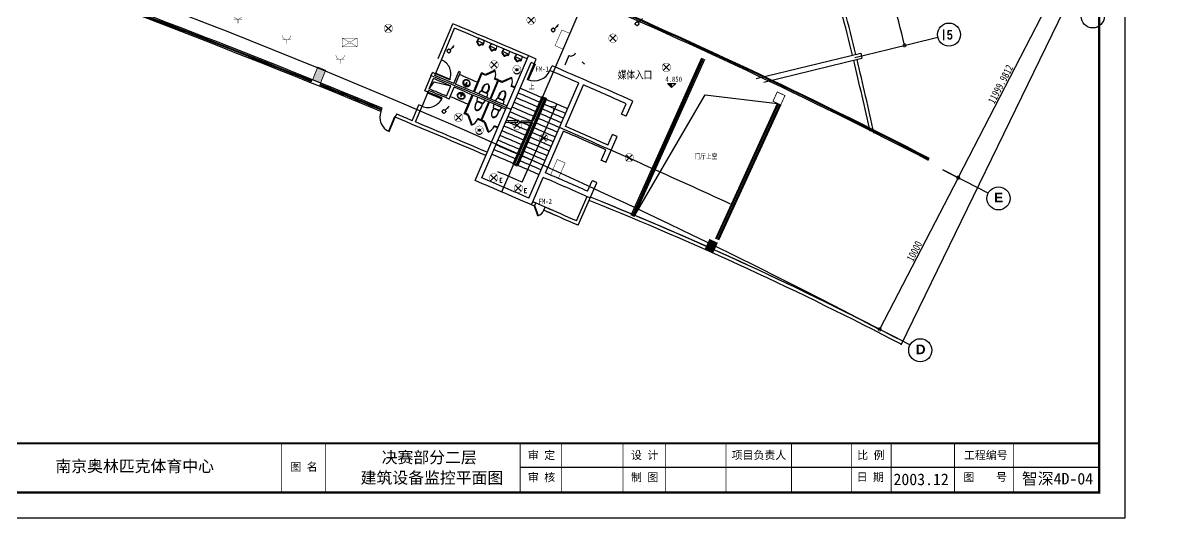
# Model space of a CAD drawing. Extents: x 24221263 to 48466785, y 43033036 to 86624613.
# Drawn here: x 24335124 to 24402384, y 43165614 to 43194595 of the extents above; entities that cross this region are included whole.
import ezdxf

# ---------------------------------------------------------------- set-up
doc = ezdxf.new("R2010")
doc.units = 0
doc.header["$MEASUREMENT"] = 0
doc.layers.get('0').update_dxf_attribs({"linetype": 'CONTINUOUS'})
doc.layers.get('DEFPOINTS').update_dxf_attribs({"linetype": 'CONTINUOUS'})
for name, color, linetype in [('AC-W', 7, 'CONTINUOUS'), ('FRAME', 7, 'CONTINUOUS'), ('图框', 7, 'CONTINUOUS'), ('楼控', 1, 'CONTINUOUS'), ('汉字', 7, 'CONTINUOUS'), ('设备-动力', 3, 'CONTINUOUS'), ('设备-插座', 3, 'CONTINUOUS'), ('设备-照明', 3, 'CONTINUOUS'), ('设备-箱柜', 3, 'CONTINUOUS')]:
    doc.layers.add(name, color=color, linetype=linetype)
doc.styles.add('ATT', font='txt')
doc.styles.add('HZ', font='txt.shx', dxfattribs={"bigfont": 'hztxt.shx'})
doc.styles.add('IDQSTYLE', font='simplex.shx', dxfattribs={"width": 0.7, "bigfont": 'hzfs1.shx'})
doc.styles.add('Q1', font='SimSun.ttf', dxfattribs={"width": 0.8, "height": 450})
doc.styles.add('Q200', font='SimSun.ttf', dxfattribs={"width": 0.8, "height": 450})
doc.styles.add('T-SG-01$0$Arial', font='ARIALBD.TTF')
doc.styles.add('TK1', font='SimSun.ttf', dxfattribs={"width": 0.8, "height": 4})
doc.dimstyles.new('Q2', dxfattribs={"dimscale": 150, "dimtxt": 2.5, "dimasz": 2.5, "dimexe": 0, "dimexo": 0, "dimgap": 0.5, "dimtad": 1, "dimdec": 4, "dimdsep": 46, "dimtxsty": 'Q200', "dimblk1": 'DOTSMALL', "dimblk2": 'DOTSMALL', "dimsah": 1, "dimcen": 2.5, "dimadec": 0, "dimazin": 0, "dimtfac": 1, "dimtdec": 3, "dimtmove": 2, "dimatfit": 3, "dimldrblk": 'DOTSMALL', "dimfxl": 1, "dimtolj": 1, "dimtzin": 10, "dimarcsym": 0})

# ---------------------------------------------------------------- blocks, each defined once
blk = doc.blocks.new('_DOTSMALL')
at = {"color": 0, "linetype": 'ByBlock', "const_width": 0.5}
blk.add_lwpolyline([(-0.0625, 0, 1), (0.0625, 0, 1)], format="xyb", close=True, dxfattribs=at)
blk = doc.blocks.new('*D83')
at = {"color": 0, "linetype": 'ByBlock'}
for p, q in [((24394479, 43196663), (24395367, 43196205)), ((24395367, 43196205), (24389869, 43185539)), ((24388980, 43185997), (24389869, 43185539))]:
    blk.add_line(p, q, dxfattribs=at)
at = {"layer": 'DEFPOINTS', "color": 0, "linetype": 'ByBlock'}
for p in [(24394479, 43196663), (24388980, 43185997), (24389869, 43185539)]:
    blk.add_point(p, dxfattribs=at)
at = {"color": 0, "linetype": 'ByBlock', "xscale": 375, "yscale": 375, "zscale": 375}
for p, rotation in [((24395367, 43196205), 62.72798043580622), ((24389869, 43185539), 242.7279804358062)]:
    blk.add_blockref('_DOTSMALL', p, dxfattribs=dict(at, rotation=rotation))
at = {"color": 0, "linetype": 'ByBlock', "insert": (24392351, 43191009), "char_height": 450, "attachment_point": 5, "rotation": 62.72798, "style": 'Q200'}
blk.add_mtext('\\A1;11999.9812', dxfattribs=at)
blk = doc.blocks.new('*D84')
at = {"color": 0, "linetype": 'ByBlock'}
for p, q in [((24388961, 43186007), (24389868, 43185537)), ((24389868, 43185537), (24385270, 43176657)), ((24384363, 43177126), (24385270, 43176657))]:
    blk.add_line(p, q, dxfattribs=at)
at = {"layer": 'DEFPOINTS', "color": 0, "linetype": 'ByBlock'}
for p in [(24388961, 43186007), (24384363, 43177126), (24385270, 43176657)]:
    blk.add_point(p, dxfattribs=at)
at = {"color": 0, "linetype": 'ByBlock', "xscale": 375, "yscale": 375, "zscale": 375}
for p, rotation in [((24389868, 43185537), 62.62661187382134), ((24385270, 43176657), 242.6266118738213)]:
    blk.add_blockref('_DOTSMALL', p, dxfattribs=dict(at, rotation=rotation))
at = {"color": 0, "linetype": 'ByBlock', "insert": (24387303, 43181235), "char_height": 450, "attachment_point": 5, "rotation": 62.62661, "style": 'Q200'}
blk.add_mtext('\\A1;10000', dxfattribs=at)
blk = doc.blocks.new('*D85')
at = {"color": 0, "linetype": 'ByBlock'}
blk.add_arc((24189420, 43145552), 203000, 13.6, 15.2, dxfattribs=at)
at = {"layer": 'DEFPOINTS', "color": 0, "linetype": 'ByBlock'}
for p in [(24387248, 43199301), (24384353, 43198514), (24386275, 43195120), (24388672, 43193756), (24385756, 43193051)]:
    blk.add_point(p, dxfattribs=at)
at = {"color": 0, "linetype": 'ByBlock', "xscale": 375, "yscale": 375, "zscale": 375}
for p, rotation in [((24385318, 43198776), 105.2000000004154), ((24386728, 43193286), 283.6000000003099)]:
    blk.add_blockref('_DOTSMALL', p, dxfattribs=dict(at, rotation=rotation))
at = {"color": 0, "linetype": 'ByBlock', "insert": (24386333, 43196111), "char_height": 450, "attachment_point": 5, "rotation": 284.4, "style": 'Q200'}
blk.add_mtext('\\A1;1.6°', dxfattribs=at)
blk = doc.blocks.new('WC-3')
for points in [[(382, 218, 0.033558), (397, 269, 0.056391), (412, 405, 0.056391), (397, 541, 0.070142), (358, 644, 0.106098), (290, 721, 0.162033), (225, 743, 0.162033), (161, 721, 0.106098), (93, 644, 0.070142), (54, 541, 0.056391), (38, 405, 0.056391), (54, 269, 0.033558), (69, 218)], [(55, 405, -0.056391), (70, 537, -0.070142), (108, 636, -0.106098), (170, 708, -0.162033), (225, 726, -0.162033), (280, 708, -0.106098), (343, 636, -0.070142), (381, 537, -0.056391), (396, 405, -0.056391), (381, 273, -0.027675), (369, 232), (81, 232, -0.027675), (70, 273, -0.056391)], [(-20, 24, 0.477064), (0, 0), (463, 0, 0.477064), (473, 12), (431, 207, 0.354037), (426, 211), (24, 211, 0.354037), (19, 207)]]:
    blk.add_lwpolyline(points, format="xyb", close=True)
blk = doc.blocks.new('15PLAV04')
at = {"color": 0, "linetype": 'ByBlock'}
for p, q in [((2.5, -1.5), (2.5, 1.5)), ((7, 0.5), (3, 1.5)), ((4, 1.25), (4, 3.635323)), ((7, -0.5), (7, 0.5)), ((3, -1.5), (7, -0.5)), ((4, -3.628449), (4, -1.25))]:
    blk.add_line(p, q, dxfattribs=at)
blk.add_lwpolyline([(8, 9, 0.109452), (4.986152, 8.332258, 0.102376), (2.343146, 6.363961, 0.093737), (0.622313, 3.491319, 0.088426), (0, 0, 0.088426), (0.622313, -3.491319, 0.093737), (2.343146, -6.363961, 0.102376), (4.986152, -8.332258, 0.109452), (8, -9, 0.109452), (11.013848, -8.332258, 0.102376), (13.656854, -6.363961, 0.093737), (15.377687, -3.491319, 0.088426), (16, 0, 0.088426), (15.377687, 3.491319, 0.093737), (13.656854, 6.363961, 0.102376), (11.013848, 8.332258, 0.109452)], format="xyb", close=True, dxfattribs=at)
for centre in [(3, 2.5), (9, 0), (3, -2.5)]:
    blk.add_circle(centre, 1, dxfattribs=at)
for centre, radius, start, end in [((7, 3.635323), 3, 146.09549, 180), ((11.358035, 0.706347), 8.250845, 143.130102, 146.09549), ((9.915843, 1.787992), 6.448105, 118.911201, 143.130102), ((9, 3.446272), 4.553728, 90, 118.911201), ((9, 3.446272), 4.553728, 61.088799, 90), ((8.084157, 1.787992), 6.448105, 36.869898, 61.088799), ((6.641965, 0.706347), 8.250845, 17.257939, 36.869898), ((4.368267, 0), 10.631733, 0, 17.257939), ((4.368267, 0), 10.631733, 342.742061, 0), ((7, -3.628449), 3, 180, 212.259808), ((9.915843, -1.787992), 6.448105, 212.259808, 241.088799), ((9, -3.446272), 4.553728, 241.088799, 270), ((9, -3.446272), 4.553728, 270, 298.911201), ((8.084157, -1.787992), 6.448105, 298.911201, 323.130102), ((6.641965, -0.706347), 8.250845, 323.130102, 342.742061)]:
    blk.add_arc(centre, radius, start, end, dxfattribs=at)
at = {"color": 0, "linetype": 'ByBlock', "style": 'ATT'}
for tag, p, flags in [('ITEM', (0, -17.5), 3), ('ROOM_NUMBER', (0, -26.5), 1)]:
    blk.add_attdef(tag, p, '', height=6, dxfattribs=dict(at, flags=flags))
blk = doc.blocks.new('HC000426')
at = {"color": 0, "linetype": 'Continuous', "const_width": 0.3}
blk.add_lwpolyline([(5, 2.5), (-5, 2.5), (-5, -2.5), (5, -2.5)], close=True, dxfattribs=at)
at = {"color": 0, "style": 'IDQSTYLE', "width": 0.7}
blk.add_attdef('PSFHATT', (7, -2.5), '', height=2.5, dxfattribs=at)
blk = doc.blocks.new('HC001847003903')
at = {"color": 0, "linetype": 'Continuous'}
for p, q in [((-1.77, 1.77), (1.77, -1.77)), ((1.77, 1.77), (-1.77, -1.77))]:
    blk.add_line(p, q, dxfattribs=at)
at = {"color": 0, "linetype": 'Continuous', "const_width": 0.2}
blk.add_lwpolyline([(1.77, -1.77, 0.198912), (2.5, 0, 0.198912), (1.77, 1.77, 0.198912), (0, 2.5, 0.198912), (-1.77, 1.77, 0.198912), (-2.5, 0, 0.198912), (-1.77, -1.77, 0.198912), (0, -2.5, 0.198912)], format="xyb", close=True, dxfattribs=at)
at = {"color": 0, "style": 'IDQSTYLE', "width": 0.7}
blk.add_attdef('E', (3.36, -2.66), '', height=2.5, dxfattribs=at)
at = {"color": 0, "width": 0.7}
blk.add_attdef('PSFHATT', (6.44, -2.66), '', height=2.5, dxfattribs=at)
blk = doc.blocks.new('HC001494')
at = {"color": 0, "linetype": 'Continuous'}
for p, q in [((-1.77, 1.77), (1.77, -1.77)), ((1.77, 1.77), (-1.77, -1.77))]:
    blk.add_line(p, q, dxfattribs=at)
at = {"color": 0, "linetype": 'Continuous', "const_width": 0.2}
blk.add_lwpolyline([(1.77, -1.77, 0.198912), (2.5, 0, 0.198912), (1.77, 1.77, 0.198912), (0, 2.5, 0.198912), (-1.77, 1.77, 0.198912), (-2.5, 0, 0.198912), (-1.77, -1.77, 0.198912), (0, -2.5, 0.198912)], format="xyb", close=True, dxfattribs=at)
at = {"color": 0, "style": 'IDQSTYLE', "width": 0.7}
blk.add_attdef('PSFHATT', (4.5, -2.5), '', height=2.5, dxfattribs=at)
blk = doc.blocks.new('HC002297100793')
at = {"color": 0}
for p, q in [((0.74, 1.78), (3.12, 4.17)), ((2.09, 3.72), (2.47, 2.92))]:
    blk.add_line(p, q, dxfattribs=at)
blk.add_circle((0, 1.04), 1.04, dxfattribs=at)
for p in [(-1.04, 1.04), (0, 2.08), (0, 0), (1.04, 1.04)]:
    blk.add_point(p, dxfattribs=at)
at = {"color": 0, "width": 0.7}
blk.add_attdef('PSFHATT', (3.15, 0), '', height=0.025, dxfattribs=at)
blk = doc.blocks.new('*X215')
at = {"color": 0, "linetype": 'Continuous'}
for p, q in [((292.89, 135.63), (293.52, 136.26)), ((292.95, 135.41), (293.73, 136.19)), ((293, 136.02), (293.13, 136.15)), ((293.08, 135.25), (293.89, 136.07)), ((293.25, 135.14), (294, 135.89)), ((293.49, 135.1), (294.04, 135.65))]:
    blk.add_line(p, q, dxfattribs=at)
blk = doc.blocks.new('HC000703')
at = {"color": 0, "linetype": 'Continuous', "const_width": 0.2}
blk.add_lwpolyline([(-2.4, 0.06, 1), (2.4, 0.06, 1)], format="xyb", close=True, dxfattribs=at)
for points in [[(-2.07, 1.27), (2.02, -1.23)], [(2.07, 1.27), (-2.02, -1.23)]]:
    blk.add_lwpolyline(points, dxfattribs=at)
at = {"color": 0, "linetype": 'Continuous'}
blk.add_circle((0.02, -0.01), 0.58, dxfattribs=at)
blk.add_arc((0, 0.06), 2.4, 224.61863, 315.13517, dxfattribs=at)
blk.add_blockref('*X215', (-293.44, -135.69), dxfattribs=at)
at = {"color": 0, "style": 'IDQSTYLE', "width": 0.7}
blk.add_attdef('PSFHATT', (4.4, -2.34), '', height=2.5, dxfattribs=at)
blk = doc.blocks.new('HC000704')
at = {"color": 0, "linetype": 'Continuous', "const_width": 0.2}
for points in [[(-0.61, 0.35), (-4.38, 2.5)], [(-4.38, 2.5), (4.37, 2.5), (4.37, -2.5), (-4.38, -2.5), (-4.38, 2.5)], [(4.37, 2.5), (0.61, 0.35)], [(-0.61, -0.35), (-4.38, -2.5)], [(0.61, -0.35), (4.37, -2.5)]]:
    blk.add_lwpolyline(points, dxfattribs=at)
at = {"color": 0, "linetype": 'Continuous', "const_width": 0.16}
blk.add_lwpolyline([(0, -0.71, 0.198912), (0.5, -0.5, 0.198912), (0.71, 0, 0.198912), (0.5, 0.5, 0.198912), (0, 0.71, 0.198912), (-0.5, 0.5, 0.198912), (-0.71, 0, 0.198912), (-0.5, -0.5, 0.198912)], format="xyb", close=True, dxfattribs=at)
at = {"color": 0, "style": 'IDQSTYLE', "width": 0.7}
blk.add_attdef('PSFHATT', (6.37, -2.5), '', height=2.5, dxfattribs=at)
blk = doc.blocks.new('HC000133')
at = {"color": 0, "linetype": 'Continuous', "const_width": 0.2}
for points in [[(-2.55, 2.48), (2.48, 2.48)], [(0, 2.5), (0, 0)]]:
    blk.add_lwpolyline(points, dxfattribs=at)
blk.add_lwpolyline([(-2.5, 5, 0.198912), (-1.77, 3.23, 0.198912), (0, 2.5, 0.198912), (1.77, 3.23, 0.198912), (2.5, 5)], format="xyb", dxfattribs=at)
at = {"color": 0, "style": 'IDQSTYLE', "width": 0.7}
blk.add_attdef('PSFHATT', (4.5, 0), '', height=2.5, dxfattribs=at)

msp = doc.modelspace()

# ---------------------------------------------------------------- hatches: boundary and pattern name
at = {"layer": 'AC-W'}
for points in [[(24352376.08144, 43192010.00936), (24352839.80154, 43191822.75948), (24352540.26098, 43191080.95394), (24352076.63252, 43191268.16679)], [(24372845.12631, 43191061.17215), (24373095.12631, 43190811.17215), (24373095.12631, 43191061.17215)], [(24375065.70911, 43181374.33076), (24375520.2224, 43181165.9617), (24375770.30079, 43181711.36137), (24375315.78749, 43181919.73043)]]:
    msp.add_hatch(color=7, dxfattribs=at).paths.add_polyline_path(points)

# ---------------------------------------------------------------- linework, layer by layer
msp.add_line((24364226.53611, 43168587.45845), (24398172.51408, 43168587.45845))
at = {"const_width": 45}
for points in [[(24350266.60422, 43170027.25005), (24350266.60422, 43167120.67359)], [(24352826.61591, 43170027.25005), (24352826.61591, 43167120.67359)], [(24364226.53611, 43170027.25005), (24364226.53611, 43167120.67359)], [(24366638.47479, 43170027.25005), (24366638.47479, 43167120.67359)], [(24370253.10446, 43170027.25005), (24370253.10446, 43167120.67359)], [(24372719.97093, 43170027.25005), (24372719.97093, 43167120.67359)], [(24376271.85896, 43170027.25005), (24376271.85896, 43167120.67359)], [(24380108.10206, 43170027.25005), (24380108.10206, 43167120.67359)], [(24383606.53589, 43170027.25005), (24383606.53589, 43167120.67359)], [(24385943.76252, 43170027.25005), (24385943.76252, 43167120.67359)], [(24389652.7438, 43170027.25005), (24389652.7438, 43167120.67359)], [(24393108.30799, 43170027.25005), (24393108.30799, 43167120.67359)]]:
    msp.add_lwpolyline(points, dxfattribs=at)
at = {"layer": 'AC-W', "color": 7, "ltscale": 300}
for p, q in [((24363145.42798, 43184701.68532), (24382061.71234, 43228599.45503)), ((24386520.48634, 43175743.64519), (24402384.15073, 43208338.22529)), ((24383811.93083, 43192580.27262), (24385755.85283, 43193050.55684)), ((24383811.93083, 43192580.27262), (24385755.85283, 43193050.55684))]:
    msp.add_line(p, q, dxfattribs=at)
at = {"layer": 'AC-W', "color": 7}
for p, q in [((24359433.00367, 43192520.48233), (24360279.92331, 43194550.93235)), ((24359617.59003, 43192443.48963), (24360387.51698, 43194289.35329)), ((24385755.85283, 43193050.55684), (24388671.73583, 43193755.98318)), ((24361803.75902, 43193697.99589), (24361682.7245, 43193510.81089)), ((24361729.50405, 43193527.90697), (24361707.91684, 43193494.52143)), ((24362124.91358, 43193558.85659), (24361803.75902, 43193697.99589)), ((24361826.05792, 43193306.88247), (24361824.32424, 43193307.63358)), ((24362051.60906, 43193388.35588), (24362042.01647, 43193349.77372)), ((24362124.91358, 43193558.85659), (24362071.13012, 43193342.53526)), ((24362540.49616, 43193386.57759), (24362419.46165, 43193199.39259)), ((24362466.24119, 43193216.48866), (24362444.65398, 43193183.10313)), ((24362540.49616, 43193386.57759), (24362861.65072, 43193247.43828)), ((24362788.34621, 43193076.93758), (24362778.75362, 43193038.35541)), ((24362861.65072, 43193247.43828), (24362807.86727, 43193031.11695)), ((24359271.12291, 43191612.85099), (24359617.62162, 43192443.56536)), ((24361588.03152, 43185369.9055), (24364712.63215, 43192680.12937)), ((24362561.06139, 43192996.21527), (24362562.79506, 43192995.46416)), ((24363277.36965, 43193075.10188), (24363156.33514, 43192887.91688)), ((24363203.11468, 43192905.01296), (24363181.52747, 43192871.62743)), ((24363277.36965, 43193075.10188), (24363598.52422, 43192935.96258)), ((24363297.93488, 43192684.73957), (24363299.66856, 43192683.98846)), ((24363525.2197, 43192765.46187), (24363515.62711, 43192726.87971)), ((24363598.52422, 43192935.96258), (24363544.74076, 43192719.64125)), ((24364012.31268, 43192759.07767), (24363894.08376, 43192570.1081)), ((24363940.60308, 43192587.90006), (24363919.51627, 43192554.19624)), ((24364335.50697, 43192624.7443), (24364012.31268, 43192759.07767)), ((24364264.75386, 43192453.16913), (24364255.73784, 43192414.44817)), ((24364335.50697, 43192624.7443), (24364284.95622, 43192407.64479)), ((24365054.33106, 43192207.67352), (24365172.44139, 43192483.44508)), ((24370724.78131, 43183339.24748), (24374852.00902, 43192557.62333)), ((24370793.24012, 43183308.6143), (24374920.46698, 43192526.98826)), ((24370838.87698, 43183288.18692), (24374966.10332, 43192506.55972)), ((24370907.32612, 43183257.53916), (24375033.70325, 43192476.29036)), ((24378040.85704, 43191338.43011), (24384165.44391, 43192820.12361)), ((24378483.52503, 43191136.86841), (24384235.98654, 43192528.53531)), ((24384165.44391, 43192820.12361), (24384235.98654, 43192528.53531)), ((24360346.06096, 43191054.44928), (24360636.43925, 43191745.9552)), ((24361981.78759, 43185527.82809), (24364870.56945, 43192286.33729)), ((24364040.44309, 43192368.34038), (24364038.69841, 43192369.06555)), ((24365972.95981, 43191813.24348), (24366091.57206, 43192088.79953)), ((24358643.82855, 43190628.47208), (24359086.53655, 43191689.84368)), ((24358905.40761, 43190736.06575), (24359155.63387, 43191335.97144)), ((24359232.62656, 43191520.55781), (24359271.12291, 43191612.85099)), ((24360438.25821, 43191015.72373), (24360728.6365, 43191707.22967)), ((24361498.79724, 43190568.83688), (24361965.98579, 43191674.15804)), ((24361544.85229, 43190549.37069), (24361992.57465, 43191608.6368)), ((24362177.88387, 43191530.26161), (24362197.3691, 43191576.30861)), ((24362465.75559, 43190159.08649), (24362915.5139, 43191217.48975)), ((24362511.77313, 43190139.53178), (24362961.53143, 43191197.93504)), ((24362730.3196, 43191296.13612), (24362749.85529, 43191342.16173)), ((24363158.20036, 43191114.30653), (24363177.77514, 43191160.31553)), ((24364728.16187, 43184343.76949), (24367658.56751, 43191084.33526)), ((24372845.12631, 43191061.17215), (24373345.12631, 43191061.17215)), ((24372845.12631, 43191061.17215), (24373095.12631, 43190811.17215)), ((24373345.12631, 43191061.17215), (24373095.12631, 43190811.17215)), ((24373095.12631, 43190811.17215), (24373095.12631, 43191061.17215)), ((24358828.41492, 43190551.47939), (24358481.9162, 43189720.76501)), ((24358828.41492, 43190551.47939), (24358866.91126, 43190643.77257)), ((24359924.76123, 43190309.45121), (24360176.42242, 43190908.75636)), ((24360070.4457, 43190139.81621), (24360360.824, 43190831.32215)), ((24363710.17951, 43190879.10662), (24363729.80471, 43190925.09414)), ((24366877.42191, 43188534.33735), (24367934.18638, 43190964.51206)), ((24357912.39796, 43188874.90161), (24358297.36143, 43189797.83343)), ((24358096.98432, 43188797.90891), (24358481.94779, 43189720.84074)), ((24360953.74394, 43189279.29552), (24361420.93249, 43190384.61668)), ((24361019.26518, 43189305.88438), (24361466.98754, 43190365.1505)), ((24361937.77845, 43188916.61309), (24362387.53676, 43189975.01635)), ((24361983.79598, 43188897.05838), (24362433.55429, 43189955.46165)), ((24365658.03996, 43190152.29773), (24363995.23174, 43186295.47664)), ((24365703.95179, 43190132.49611), (24364041.14354, 43186275.67497)), ((24365769.65714, 43190158.60483), (24364067.25819, 43186209.95453)), ((24365494.16992, 43190277.37684), (24364885.5731, 43188865.75943)), ((24365540.08898, 43190257.59199), (24364939.67227, 43188864.94804)), ((24365566.21179, 43190191.8905), (24364993.77144, 43188864.13665)), ((24365453.00097, 43187779.88662), (24366375.81069, 43189842.15621)), ((24370163.90303, 43189250.91676), (24370436.43647, 43189868.45263)), ((24370438.36341, 43189129.79079), (24370832.02282, 43190021.78706)), ((24375671.88636, 43181976.47478), (24379296.19157, 43189881.09051)), ((24375726.42671, 43181951.46777), (24379350.72009, 43189856.05771)), ((24375799.14717, 43181918.12508), (24379423.42057, 43189822.67144)), ((24375853.68751, 43181893.11806), (24379477.94276, 43189797.62482)), ((24356079.58411, 43189418.70033), (24356155.89613, 43189603.56914)), ((24356987.52129, 43189259.47592), (24356910.90309, 43189074.7338)), ((24361182.87572, 43189182.39862), (24361202.36082, 43189228.44566)), ((24361735.26074, 43188948.29461), (24361754.79655, 43188994.32017)), ((24362147.25752, 43188773.22049), (24362166.89163, 43188819.61966)), ((24362699.19139, 43188538.05467), (24362718.72723, 43188584.08032)), ((24363375.44894, 43188788.39726), (24364083.83437, 43188777.77278)), ((24363417.92434, 43188887.77145), (24364085.33402, 43188877.76154)), ((24364842.73184, 43188766.39072), (24363791.77097, 43186328.72654)), ((24364896.83101, 43188765.57934), (24363857.48539, 43186354.85631)), ((24364950.93018, 43188764.76795), (24363903.40266, 43186335.06731)), ((24364083.83437, 43188777.77278), (24364086.08563, 43188927.87514)), ((24364283.06384, 43188724.89834), (24364086.08563, 43188927.87514)), ((24364283.06384, 43188724.89834), (24364285.31153, 43188874.76224)), ((24364283.81188, 43188774.77349), (24364950.93018, 43188764.76795)), ((24364285.31153, 43188874.76224), (24364993.77144, 43188864.13665)), ((24364335.08477, 43185277.18522), (24365453.00097, 43187779.88662)), ((24365701.02372, 43185829.04853), (24366757.7882, 43188259.22324)), ((24369247.29135, 43186430.93029), (24369913.4842, 43187940.46243)), ((24369366.49038, 43187444.05252), (24369639.02382, 43188061.5884)), ((24368972.83097, 43186552.05626), (24369245.36441, 43187169.59213)), ((24391627.58222, 43184632.12295), (24388961.05889, 43186006.76957)), ((24364883.52668, 43183949.10207), (24365581.39001, 43185553.93442)), ((24367622.18456, 43182748.58672), (24368722.41214, 43185241.60193)), ((24368175.41832, 43184745.19202), (24368447.95176, 43185362.7279)), ((24367519.96907, 43183012.32785), (24368145.77914, 43184430.35631)), ((24365066.99926, 43183869.23817), (24365146.85671, 43184052.60334)), ((24365616.86041, 43183629.40538), (24365696.92098, 43183812.68196)), ((24387045.41916, 43175743.69707), (24384378.89584, 43177118.3437))]:
    msp.add_line(p, q, dxfattribs=at)
at = {"layer": 'AC-W', "color": 7, "const_width": 50}
for points in [[(24352376.08144, 43192010.00936), (24352839.80154, 43191822.75948), (24352540.26098, 43191080.95394), (24352076.63252, 43191268.16679)], [(24379025.19165, 43190009.82382), (24379275.26952, 43190555.22373), (24379729.75955, 43190346.80394), (24379479.68168, 43189801.40403)], [(24375315.78749, 43181919.73043), (24375065.70911, 43181374.33076), (24375520.2224, 43181165.9617), (24375770.30079, 43181711.36137)]]:
    msp.add_lwpolyline(points, close=True, dxfattribs=at)
at = {"layer": 'AC-W', "color": 7}
for points in [[(24362197.3691, 43191576.30861), (24362209.67154, 43191548.94714), (24362756.90088, 43191794.99601), (24362744.59844, 43191822.35748)], [(24365053.82934, 43192207.88949), (24365099.73372, 43192188.07062), (24364703.35635, 43191269.98294), (24364657.45197, 43191289.80181)], [(24359271.12291, 43191612.85099), (24359288.34642, 43191654.42443), (24360119.81519, 43191309.95428), (24360102.59168, 43191268.38084)], [(24363177.77514, 43191160.31553), (24363190.07758, 43191132.95406), (24363737.30693, 43191379.00293), (24363725.00448, 43191406.3644)], [(24358828.41492, 43190551.47939), (24358810.99181, 43190509.9892), (24359640.79551, 43190161.52711), (24359658.21861, 43190203.0173)], [(24356910.90339, 43189074.73451), (24356869.31263, 43189091.91615), (24356525.67971, 43188260.10102), (24356567.27046, 43188242.91937)], [(24361182.87572, 43189182.39862), (24361211.15434, 43189192.41456), (24361411.47326, 43188626.84199), (24361383.19463, 43188616.82605)], [(24362147.40652, 43188773.57261), (24362175.68515, 43188783.58856), (24362376.00407, 43188218.01599), (24362347.72544, 43188208.00004)], [(24365066.99926, 43183869.23817), (24365095.38086, 43183878.9585), (24365289.78746, 43183311.32651), (24365261.40586, 43183301.60618)]]:
    msp.add_lwpolyline(points, close=True, dxfattribs=at)
for points in [[(24358905.40761, 43190736.06575), (24359202.54319, 43191157.72734), (24360176.42242, 43190908.75636)], [(24370907.32612, 43183257.53916), (24375059.14493, 43190379.13008), (24379296.19157, 43189881.09051)]]:
    msp.add_lwpolyline(points, dxfattribs=at)
for points in [[(24364953.66677, 43190618.73682, 0, 0, 0), (24364362.0438, 43189240.32048, 100, 0, 0), (24364243.53272, 43188964.70296, 100, 0, 0)], [(24362921.7137, 43185886.52471, 0, 0, 0), (24364006.89232, 43188413.34924, 100, 0, 0), (24364125.10099, 43188689.09659, 100, 100, 0)]]:
    msp.add_lwpolyline(points, format="xyseb", dxfattribs=at)
for centre in [(24397744.99848, 43194979.17589), (24389327.80951, 43193914.70411), (24392227.54996, 43184322.82745), (24387645.38691, 43175434.40158)]:
    msp.add_circle(centre, 675, dxfattribs=at)
at = {"layer": 'AC-W', "color": 7, "ltscale": 300}
for centre, radius, start, end in [((24203368.7725, 42828700.35855), 392631.86365, 62.5441212663, 75.7362059944), ((24148883.81275, 42687478.92908), 546072.67138, 66.8357539636, 67.3735611169), ((24148883.81275, 42687478.92908), 546222.67138, 65.3679804358, 66.5191353632)]:
    msp.add_arc(centre, radius, start, end, dxfattribs=at)
at = {"layer": 'AC-W', "color": 7}
for centre, radius, start, end in [((24245441.65178, 42911176.08419), 310220.19245, 62.6069157496, 71.4056870453), ((24245518.07243, 42911325.17377), 310102.65946, 62.6067979278, 71.4007192324), ((24245627.50963, 42911538.55934), 309737.84965, 62.606561911, 71.3942554022), ((24148883.81275, 42687478.92907), 543022.67139, 67.5696491632, 70.6743589877), ((24148883.81275, 42687478.92908), 543222.67138, 67.5696491632, 70.2574197844), ((24189419.73071, 43145551.85), 199900, 13.6429933357, 15.1570066649), ((24189419.73071, 43145551.85), 200100, 13.6429503638, 15.1570496368), ((24148883.81275, 42687478.92908), 543097.67138, 68.0343494825, 69.3015712892), ((24148883.81275, 42687478.92908), 543147.67138, 68.0343494825, 69.3015712892), ((24148883.81275, 42687478.92908), 549372.67138, 66.8150100012, 67.3689571551), ((24148883.81275, 42687478.92908), 549172.67138, 66.8671717444, 67.3480947366), ((24361716.31428, 43193489.09162), 40, 147.1131419036, 235.2022294452), ((24361588.68139, 43193305.4367), 183.64991, 5.5261404394, 55.2022294452), ((24361716.31428, 43193489.09162), 10, 147.1131419036, 235.2022294452), ((24361588.68139, 43193305.4367), 213.64991, 6.6793837498, 55.2022294452), ((24361530.69873, 43192627.52513), 922.06887, 55.6021206518, 77.5488075715), ((24361840.08527, 43193347.40081), 72.77666, 199.4877180891, 248.3799957644), ((24361840.08527, 43193347.40081), 42.77666, 203.5827120491, 248.3799957644), ((24361844.29097, 43193345.5787), 72.77666, 244.7709324588, 293.6632101342), ((24361844.29097, 43193345.5787), 42.77666, 244.7709324588, 289.5682161741), ((24361985.61663, 43193133.46563), 213.64991, 77.948698778, 126.4715444734), ((24361985.61663, 43193133.46563), 183.64991, 77.948698778, 127.6247877838), ((24362032.31192, 43193352.18654), 40, 257.948698778, 346.0377863196), ((24362032.31192, 43193352.18654), 10, 257.948698778, 346.0377863196), ((24362453.05143, 43193177.67331), 40, 147.1131419055, 235.2022294472), ((24362325.41853, 43192994.0184), 183.64991, 5.5261404414, 55.2022294472), ((24362453.05143, 43193177.67331), 10, 147.1131419055, 235.2022294472), ((24362325.41853, 43192994.0184), 213.64991, 6.6793837518, 55.2022294472), ((24362267.43588, 43192316.10682), 922.06887, 55.6021206537, 77.5488075734), ((24359271.12291, 43191612.85099), 900, 337.4962058902, 67.4962058902), ((24362576.82241, 43193035.98251), 72.77666, 199.487718091, 248.3799957664), ((24362576.82241, 43193035.98251), 42.77666, 203.5827120511, 248.3799957664), ((24362581.02811, 43193034.1604), 72.77666, 244.7709324608, 293.6632101361), ((24362581.02811, 43193034.1604), 42.77666, 244.7709324608, 289.5682161761), ((24362722.35378, 43192822.04733), 213.64991, 77.94869878, 126.4715444754), ((24362722.35378, 43192822.04733), 183.64991, 77.94869878, 127.6247877857), ((24362769.04906, 43193040.76823), 40, 257.94869878, 346.0377863216), ((24362769.04906, 43193040.76823), 10, 257.94869878, 346.0377863216), ((24363189.92492, 43192866.19761), 40, 147.1131419055, 235.2022294472), ((24363062.29203, 43192682.54269), 183.64991, 5.5261404414, 55.2022294472), ((24363189.92492, 43192866.19761), 10, 147.1131419055, 235.2022294472), ((24363062.29203, 43192682.54269), 213.64991, 6.6793837518, 55.2022294472), ((24363004.30937, 43192004.63112), 922.06887, 55.6021206537, 77.5488075734), ((24363313.69591, 43192724.5068), 72.77666, 199.487718091, 248.3799957664), ((24363313.69591, 43192724.5068), 42.77666, 203.5827120511, 248.3799957664), ((24363317.90161, 43192722.68469), 72.77666, 244.7709324608, 293.6632101361), ((24363317.90161, 43192722.68469), 42.77666, 244.7709324608, 289.5682161761), ((24363459.22727, 43192510.57163), 213.64991, 77.94869878, 126.4715444754), ((24363459.22727, 43192510.57163), 183.64991, 77.94869878, 127.6247877857), ((24363505.92256, 43192729.29253), 40, 257.94869878, 346.0377863216), ((24363505.92256, 43192729.29253), 10, 257.94869878, 346.0377863216), ((24363927.99377, 43192548.89228), 40, 147.9678179856, 236.0569055272), ((24363803.11454, 43192363.35398), 183.64991, 6.3808165214, 56.0569055272), ((24363927.99377, 43192548.89228), 10, 147.9678179856, 236.0569055272), ((24363803.11454, 43192363.35398), 213.64991, 7.5340598318, 56.0569055272), ((24363755.25031, 43191684.65294), 922.06887, 56.4567967338, 78.4034836535), ((24364202.57081, 43192197.32288), 213.64991, 78.80337486, 127.3262205554), ((24364245.99838, 43192416.71597), 40, 258.80337486, 346.8924624016), ((24364245.99838, 43192416.71597), 10, 258.80337486, 346.8924624016), ((24189419.73071, 43145551.85), 199900, 12.3343705655, 13.557006665), ((24189419.73071, 43145551.85), 200100, 12.2903395224, 13.5570496369), ((24148883.81275, 42687478.92908), 546922.67138, 67.2109357947, 67.2214118241), ((24362197.3691, 43191576.30861), 600, 336.6809919828, 24.2099515558), ((24364053.8645, 43192409.06345), 72.77666, 200.3423941711, 249.2346718464), ((24364053.8645, 43192409.06345), 42.77666, 204.4373881311, 249.2346718464), ((24364058.09691, 43192407.30428), 72.77666, 245.6256085408, 294.5178862162), ((24364058.09691, 43192407.30428), 42.77666, 245.6256085408, 290.4228922561), ((24364202.57081, 43192197.32288), 183.64991, 78.80337486, 128.4794638658), ((24365053.82934, 43192207.88949), 1000, 246.6480954424, 336.6480954424), ((24148883.81275, 42687478.92908), 549072.67138, 66.8150100012, 66.8358686188), ((24148883.81275, 42687478.92908), 549072.67138, 66.5190536938, 66.710688402), ((24148883.81275, 42687478.92908), 549372.67138, 66.1713346211, 66.710688402), ((24148883.81275, 42687478.92908), 546272.67138, 67.3480393503, 67.3690163396), ((24148883.81275, 42687478.92908), 545972.67138, 67.2319060819, 67.3480335871), ((24148883.81275, 42687478.92908), 546172.67138, 67.2214118241, 67.3480374299), ((24148883.81275, 42687478.92908), 546772.67138, 67.090189788, 67.2109214091), ((24148883.81275, 42687478.92908), 547372.67138, 67.0638904095, 67.0901869164), ((24148883.81275, 42687478.92908), 547322.67138, 67.0638904095, 67.0849529689), ((24148883.81275, 42687478.92908), 547322.67138, 66.9800176104, 67.0010801699), ((24148883.81275, 42687478.92908), 547372.67138, 66.9524113573, 67.0010801699), ((24148883.81275, 42687478.92908), 547322.67138, 66.9524113573, 66.9747834239), ((24363177.77514, 43191160.31553), 600, 336.6809919828, 24.2099515558), ((24148883.81275, 42687478.92908), 543097.67138, 67.5696491632, 67.9816124649), ((24148883.81275, 42687478.92908), 543147.67138, 67.5696491632, 67.9816124649), ((24148883.81275, 42687478.92908), 545122.67138, 67.3480172236, 67.3690384663), ((24148883.81275, 42687478.92908), 545222.67138, 67.2109031305, 67.3480191513), ((24148883.81275, 42687478.92908), 545322.67138, 67.2319185906, 67.3480210784), ((24148883.81275, 42687478.92908), 545972.67138, 66.8672328939, 67.2109175662), ((24148883.81275, 42687478.92908), 546172.67138, 66.8672290511, 67.2109214091), ((24148883.81275, 42687478.92908), 547322.67138, 66.8672290511, 66.8896011177), ((24148883.81275, 42687478.92908), 547372.67138, 66.8672290511, 66.8896011177), ((24148883.81275, 42687478.92908), 547122.67138, 66.6931725095, 66.8357883515), ((24148883.81275, 42687478.92908), 547422.67138, 66.693163901, 66.8357883515), ((24148883.81275, 42687478.92908), 549072.67138, 66.2026310993, 66.4876924805), ((24148883.81275, 42687478.92908), 544222.67138, 67.3479998418, 67.369055848), ((24358828.41492, 43190551.47939), 900, 247.2208498007, 337.2208498007), ((24148883.81275, 42687478.92908), 545372.67138, 67.090196513, 67.2109175662), ((24148883.81275, 42687478.92908), 546522.67138, 66.6931897549, 66.8357883515), ((24148883.81275, 42687478.92908), 546822.67138, 66.6931811275, 66.8357883515), ((24148883.81275, 42687478.92908), 547122.67138, 66.6827003095, 66.6879364095), ((24148883.81275, 42687478.92908), 547472.67138, 66.6879297146, 66.6931624672), ((24148883.81275, 42687478.92908), 547422.67138, 66.6669977487, 66.6879306705), ((24148883.81275, 42687478.92908), 547122.67138, 66.6669920097, 66.6722281097), ((24148883.81275, 42687478.92908), 547472.67138, 66.661765952, 66.6879297146), ((24148883.81275, 42687478.92908), 547122.67138, 66.5191400677, 66.6617559096), ((24148883.81275, 42687478.92908), 547422.67138, 66.5191400677, 66.6617645181), ((24356910.90339, 43189074.73451), 900, 157.5538863596, 247.5538863596), ((24148883.81275, 42687478.92907), 543022.67139, 66.8672899045, 67.4747226665), ((24148883.81275, 42687478.92908), 543222.67138, 67.3690752287, 67.4747226665), ((24148883.81275, 42687478.92908), 544772.67138, 67.0640345166, 67.0901994057), ((24148883.81275, 42687478.92908), 544822.67138, 67.0640345166, 67.08494096), ((24148883.81275, 42687478.92908), 545622.67138, 66.7728406497, 66.8357883515), ((24148883.81275, 42687478.92908), 545922.67138, 66.6964527713, 66.8357883515), ((24148883.81275, 42687478.92908), 546222.67138, 66.6931983918, 66.8357883515), ((24148883.81275, 42687478.92908), 546222.67138, 66.6827089369, 66.6879536643), ((24148883.81275, 42687478.92908), 546522.67138, 66.682706058, 66.6879479064), ((24148883.81275, 42687478.92908), 546222.67138, 66.6669747549, 66.6722194822), ((24148883.81275, 42687478.92908), 546822.67138, 66.6827031822, 66.6879421548), ((24148883.81275, 42687478.92908), 546522.67138, 66.6669805128, 66.6722223612), ((24148883.81275, 42687478.92908), 546522.67138, 66.5191400677, 66.6617386643), ((24148883.81275, 42687478.92908), 546822.67138, 66.6669862644, 66.672225237), ((24148883.81275, 42687478.92908), 546822.67138, 66.5191400677, 66.6617472917), ((24148883.81275, 42687478.92908), 548397.67138, 66.1713068076, 66.2026503653), ((24148883.81275, 42687478.92908), 543222.67138, 66.8672860198, 67.3479804612), ((24361182.87572, 43189182.39862), 600, 289.5035257163, 337.0324852893), ((24148883.81275, 42687478.92908), 544772.67138, 66.9538548287, 67.0009360628), ((24148883.81275, 42687478.92908), 544822.67138, 66.9800296194, 67.0009360628), ((24148883.81275, 42687478.92908), 544822.67138, 66.9538649402, 66.974771415), ((24362147.40652, 43188773.57261), 600, 289.5035257163, 337.0324852893), ((24148883.81275, 42687478.92908), 544772.67138, 66.8672328939, 66.8907563694), ((24148883.81275, 42687478.92908), 544822.67138, 66.8672328939, 66.8907664809), ((24148883.81275, 42687478.92908), 545022.67138, 66.6932330344, 66.8357883515), ((24148883.81275, 42687478.92908), 545322.67138, 66.8357251027, 66.8357883515), ((24148883.81275, 42687478.92908), 545322.67138, 66.6932243595, 66.8218781656), ((24148883.81275, 42687478.92908), 545622.67138, 66.6932156941, 66.7452626942), ((24148883.81275, 42687478.92908), 545622.67138, 66.6827147043, 66.6879651992), ((24148883.81275, 42687478.92908), 545622.67138, 66.66696322, 66.6722137148), ((24148883.81275, 42687478.92908), 545622.67138, 66.5191400677, 66.6617127251), ((24148883.81275, 42687478.92908), 545922.67138, 66.6669689906, 66.6722166001), ((24148883.81275, 42687478.92908), 545922.67138, 66.5191400677, 66.661721381), ((24148883.81275, 42687478.92908), 546222.67138, 66.5191400677, 66.6617300274), ((24148883.81275, 42687478.92908), 546422.67138, 66.2027070097, 66.4876418736), ((24148883.81275, 42687478.92908), 544122.67138, 66.6932591167, 66.8357883515), ((24148883.81275, 42687478.92908), 544422.67138, 66.693250413, 66.8357883515), ((24148883.81275, 42687478.92908), 544722.67138, 66.6932417189, 66.8357883515), ((24148883.81275, 42687478.92908), 544722.67138, 66.6827233793, 66.6879825491), ((24148883.81275, 42687478.92908), 545022.67138, 66.6827204845, 66.6879767594), ((24148883.81275, 42687478.92908), 545322.67138, 66.6827175928, 66.6879709761), ((24148883.81275, 42687478.92908), 545022.67138, 66.6669516598, 66.6722079347), ((24148883.81275, 42687478.92908), 545022.67138, 66.5191400677, 66.6616953847), ((24148883.81275, 42687478.92908), 545322.67138, 66.6669574431, 66.6722108263), ((24148883.81275, 42687478.92908), 545322.67138, 66.5191400677, 66.6617127251), ((24148883.81275, 42687478.92908), 546122.67138, 66.2027156497, 66.4876361135), ((24148883.81275, 42687478.92908), 547097.67138, 66.1712695687, 66.2026876042), ((24148883.81275, 42687478.92908), 543522.67138, 66.6932765528, 66.8357883515), ((24148883.81275, 42687478.92908), 543822.67138, 66.6932678299, 66.8357883515), ((24148883.81275, 42687478.92908), 544122.67138, 66.6827291785, 66.6879941476), ((24148883.81275, 42687478.92908), 544422.67138, 66.6827262773, 66.6879883451), ((24148883.81275, 42687478.92908), 544122.67138, 66.6669342716, 66.6721992406), ((24148883.81275, 42687478.92908), 544122.67138, 66.5191400677, 66.6616693025), ((24148883.81275, 42687478.92908), 544422.67138, 66.666940074, 66.6722021418), ((24148883.81275, 42687478.92908), 544422.67138, 66.5191400677, 66.6616780062), ((24148883.81275, 42687478.92908), 544722.67138, 66.6669458701, 66.6722050399), ((24148883.81275, 42687478.92908), 544722.67138, 66.5191400677, 66.6616867002), ((24148883.81275, 42687478.92908), 543222.67138, 66.6932852853, 66.8356438682), ((24148883.81275, 42687478.92908), 543222.67138, 66.6669168258, 66.6880115933), ((24148883.81275, 42687478.92908), 543522.67138, 66.6827349906, 66.6880057717), ((24148883.81275, 42687478.92908), 543822.67138, 66.682732083, 66.6879999564), ((24148883.81275, 42687478.92908), 543522.67138, 66.6669226475, 66.6721934286), ((24148883.81275, 42687478.92908), 543522.67138, 66.5191400677, 66.6616518663), ((24148883.81275, 42687478.92908), 543822.67138, 66.6669284628, 66.6721963362), ((24148883.81275, 42687478.92908), 543822.67138, 66.5191400677, 66.6616605892), ((24148883.81275, 42687478.92908), 545447.67138, 66.1712220483, 66.2027351246), ((24148883.81275, 42687478.92908), 542422.67138, 66.5966331563, 66.7592102835), ((24148883.81275, 42687478.92908), 543172.67138, 66.6616416775, 66.6932867417), ((24148883.81275, 42687478.92908), 543222.67138, 66.519284551, 66.6616431338), ((24148883.81275, 42687478.92908), 543472.67138, 66.2027923844, 66.4875849571), ((24148883.81275, 42687478.92908), 541422.67138, 66.4663694476, 66.8673210854), ((24148883.81275, 42687478.92908), 541722.67138, 66.5192660644, 66.8355854579), ((24148883.81275, 42687478.92908), 543172.67138, 66.1711560543, 66.4875791343), ((24148883.81275, 42687478.92908), 544147.67138, 66.1711844051, 66.2027727679), ((24290978.7846, 42992739.22004), 206683.84746, 62.4340272924, 68.0164361457), ((24291339.208, 42993441.08008), 205894.87063, 62.4325546773, 68.0085173374), ((24148883.81275, 42687478.92908), 541622.67138, 66.4663694476, 66.4875509001), ((24148883.81275, 42687478.92908), 541622.67138, 66.3294470928, 66.4875509001), ((24148883.81275, 42687478.92908), 541622.67138, 66.1922678572, 66.402886474), ((24148883.81275, 42687478.92908), 543022.67138, 66.1606110241, 66.1711516836), ((24291325.86778, 42993414.66867), 205724.45988, 62.4323781338, 68.0096229988), ((24365066.99926, 43183869.23817), 600, 288.9056683878, 336.4346279608), ((24148883.81275, 42687478.92908), 541422.67138, 66.1711049123, 66.402886474), ((24148883.81275, 42687478.92908), 541422.67138, 66.3294470928, 66.402886474)]:
    msp.add_arc(centre, radius, start, end, dxfattribs=at)
at = {"layer": 'FRAME'}
msp.add_lwpolyline([(24221262.63462, 43165613.87762), (24221262.63462, 43291763.87762), (24399612.63462, 43291763.87762), (24399612.63462, 43165613.87762)], close=True, dxfattribs=at)
at = {"layer": 'FRAME', "const_width": 135}
msp.add_lwpolyline([(24225012.63462, 43167113.87762), (24225012.63462, 43290263.87762), (24398112.63462, 43290263.87762), (24398112.63462, 43167113.87762)], close=True, dxfattribs=at)
msp.add_lwpolyline([(24398132.79333, 43169985.84443), (24312032.79333, 43169985.84443)], dxfattribs=at)
at = {"layer": '楼控'}
msp.add_line((24367081.09119, 43192684.79394), (24366842.38963, 43192134.31999), dxfattribs=at)
for centre, radius, start, end in [((24367200.44197, 43192960.03091), 300, 246.5570385298, 336.6879804357), ((24368141.76444, 43192554.39929), 375, 216.9565589076, 247.1384643236)]:
    msp.add_arc(centre, radius, start, end, dxfattribs=at)

# ---------------------------------------------------------------- block references
at = {"layer": 'AC-W', "color": 7, "yscale": 25, "zscale": 25}
for p, xscale, rotation in [((24361007.79358, 43190884.57903), 25, 67.19786358500708), ((24360852.45651, 43190515.97272), -25, 67.10324760771417)]:
    msp.add_blockref('15PLAV04', p, dxfattribs=dict(at, xscale=xscale, rotation=rotation))
at = {"layer": 'AC-W', "color": 7, "xscale": -1, "rotation": 336.8023105209932}
for p in [(24362242.16662, 43190254.62311), (24363207.5666, 43189842.19237)]:
    msp.add_blockref('WC-3', p, dxfattribs=at)
at = {"layer": 'AC-W', "color": 7, "rotation": 157.0423209681404}
for p in [(24362163.5949, 43190070.21532), (24363129.78613, 43189659.64163)]:
    msp.add_blockref('WC-3', p, dxfattribs=at)
at = {"layer": '设备-动力', "color": 3, "xscale": 100, "yscale": 100, "zscale": 100}
for name, p in [('HC000704', (24354247.94578, 43193457.31213)), ('HC000703', (24364034.04303, 43191860.68096)), ('HC000703', (24361836.94491, 43188319.7267))]:
    msp.add_blockref(name, p, dxfattribs=at)
at = {"layer": '设备-插座', "xscale": 100, "yscale": 100, "zscale": 100}
for p in [(24347710.25904, 43194572.27876), (24350555.57497, 43193375.65056), (24353693.40002, 43192218.90997)]:
    msp.add_blockref('HC000133', p, dxfattribs=at)
at = {"layer": '设备-照明', "xscale": 100, "yscale": 100, "zscale": 100}
for name, p in [('HC001494', (24356510.96726, 43194270.76993)), ('HC001494', (24364865.91283, 43194762.23732)), ('HC002297100793', (24366158.44325, 43194082.82459)), ('HC002297100793', (24371071.81109, 43194446.4292)), ('HC001494', (24369659.66078, 43193703.65699)), ('HC002297100793', (24360053.18348, 43192851.31954)), ('HC001494', (24362700.85242, 43192137.9846)), ('HC001494', (24372782.52647, 43191997.17301)), ('HC002297100793', (24359767.83308, 43189311.62051)), ('HC001494', (24360621.07507, 43189066.31344)), ('HC001494', (24364055.35089, 43188613.26699)), ('HC001494', (24365597.67167, 43187855.40246)), ('HC001494', (24370615.29181, 43186707.07267))]:
    msp.add_blockref(name, p, dxfattribs=at)
at = {"layer": '设备-照明'}
ref = msp.add_blockref('HC001847003903', (24362677.13482, 43185528.16029), dxfattribs=dict(at, xscale=100, yscale=100, zscale=100))
ref.add_attrib('E', 'E', (24363012.96594, 43185261.75619), dxfattribs={"layer": '0', "color": 0, "height": 250, "style": 'IDQSTYLE', "width": 0.7})
ref = msp.add_blockref('HC001847003903', (24364116.98068, 43184920.22538), dxfattribs=dict(at, xscale=100, yscale=100, zscale=100))
ref.add_attrib('E', 'E', (24364452.8118, 43184653.82127), dxfattribs={"layer": '0', "color": 0, "height": 250, "style": 'IDQSTYLE', "width": 0.7})
at = {"layer": '设备-箱柜', "color": 142, "yscale": 100, "zscale": 100}
for p, xscale, rotation in [((24366698.34903, 43193624.61145), 99.99999999999999, 246.6879804357905), ((24366428.46541, 43186044.02927), 100, 66.68798043579055)]:
    msp.add_blockref('HC000426', p, dxfattribs=dict(at, xscale=xscale, rotation=rotation))

# ---------------------------------------------------------------- texts
at = {"char_height": 468.5625, "attachment_point": 1, "style": 'HZ'}
for s, insert in [('\\f宋体|b0|i0|c134|p34;审 定', (24364676.92792, 43169526.80392)), ('\\f宋体|b0|i0|c134|p34;设 计', (24370715.79583, 43169526.80392)), ('\\f宋体|b0|i0|c134|p34;项目负责人', (24376607.68903, 43169526.80392)), ('\\f宋体|b0|i0|c134|p34;比 例', (24383957.13253, 43169526.80392)), ('\\f宋体|b0|i0|c134|p34;工程编号', (24390204.7347, 43169526.80392)), ('\\f宋体|b0|i0|c134|p34;图 名', (24350773.67563, 43168840.7582)), ('\\f宋体|b0|i0|c134|p34;审 核', (24364676.92792, 43168230.93955)), ('\\f宋体|b0|i0|c134|p34;制 图', (24370715.79583, 43168230.93955)), ('\\f宋体|b0|i0|c134|p34;日 期', (24383922.56228, 43168243.13131)), ('\\f宋体|b0|i0|c134|p34;图    号', (24390170.16445, 43168243.13131))]:
    msp.add_mtext(s, dxfattribs=dict(at, insert=insert))
at = {"layer": 'AC-W', "color": 7, "style": 'T-SG-01$0$Arial'}
for s, height, p in [('Ⅰ', 637.5, (24388584.64311, 43193587.84875)), ('E', 562.5, (24391972.76145, 43184094.28793)), ('D', 562.5, (24387390.5984, 43175205.86206))]:
    msp.add_text(s, height=height, dxfattribs=at).set_placement(p)
at = {"layer": 'AC-W', "color": 7, "width": 0.8}
for s, height, style, p in [('5', 562.5, 'T-SG-01$0$Arial', (24389198.8308, 43193619.34862)), ('FM-1', 300, 'Q1', (24365124.0739, 43191745.53262)), ('上', 300, 'Q1', (24364728.04282, 43190728.42773)), ('4.850', 300, 'Q1', (24372720.81665, 43191151.85017)), ('下', 300, 'Q1', (24366003.22338, 43189408.80869)), ('门厅上空', 300, 'Q1', (24374426.96973, 43186638.61811)), ('FM-2', 300, 'Q1', (24365303.81239, 43184003.16459))]:
    msp.add_text(s, height=height, dxfattribs=dict(at, style=style)).set_placement(p)
at = {"layer": '图框', "color": 0, "style": 'TK1'}
for s, p in [('决赛部分二层', (24356117.80556, 43168826.10641)), ('南京奥林匹克体育中心', (24337022.98017, 43168313.00046)), ('建筑设备监控平面图', (24354885.83458, 43167630.33013)), ('2003.12', (24386077.97569, 43167537.99796)), ('智深4D-04', (24393596.2169, 43167576.49807))]:
    msp.add_text(s, height=680.4, dxfattribs=at).set_placement(p)
at = {"layer": '汉字', "color": 0, "style": 'Q1', "width": 0.8}
msp.add_text('媒体入口', height=450, dxfattribs=at).set_placement((24369942.57945, 43191333.14513))

# ---------------------------------------------------------------- dimensions: what is measured, and where the dimension line sits
at = {"layer": 'AC-W', "color": 7}
dim = msp.add_angular_dim_2l(base=(24386274.94541, 43195120.23149), line1=((24384353.0626, 43198514.06408), (24387248.11208, 43199300.63162)), line2=((24385755.85283, 43193050.55684), (24388671.73583, 43193755.98318)), dimstyle='Q2', override={"dimadec": 4, "dimazin": 2}, dxfattribs=at)
dim.commit()
dim.dimension.update_dxf_attribs({"geometry": '*D85', "text_midpoint": (24386332.68737, 43196110.50406)})
for p1, p2, distance, picture, middle in [((24394478.5074, 43196663.11801), (24388979.92949, 43185997.0414), 1000, '*D83', (24392351.40723, 43191009.32882)), ((24388961.05889, 43186006.76957), (24384363.18513, 43177126.47922), 1021.22897, '*D84', (24387302.59428, 43181235.01242))]:
    dim = msp.add_aligned_dim(p1=p1, p2=p2, distance=distance, dimstyle='Q2', dxfattribs=at)
    dim.commit()
    dim.dimension.update_dxf_attribs({"geometry": picture, "text_midpoint": middle})

doc.saveas('drawing.dxf')
